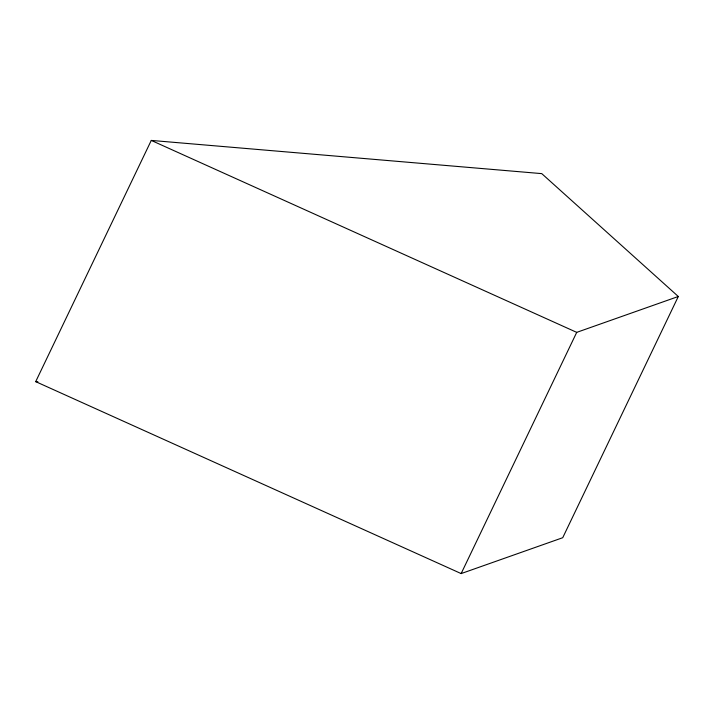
<?xml version="1.0" encoding="UTF-8"?>
<svg xmlns="http://www.w3.org/2000/svg" width="714" height="714" viewBox="0 0 714 714"><rect width="100%" height="100%" fill="white"/><g stroke="black" fill="none" stroke-linecap="round" stroke-linejoin="round"><path stroke-width="1.07" d="M35.7 381.633L151.27 140.417L541.765 173.627L678.3 296.497L562.73 537.713L461.146 573.583L35.7 381.633L37.922 381.82M461.146 573.583L576.716 332.367L678.3 296.497M151.27 140.417L576.716 332.367"/></g></svg>
